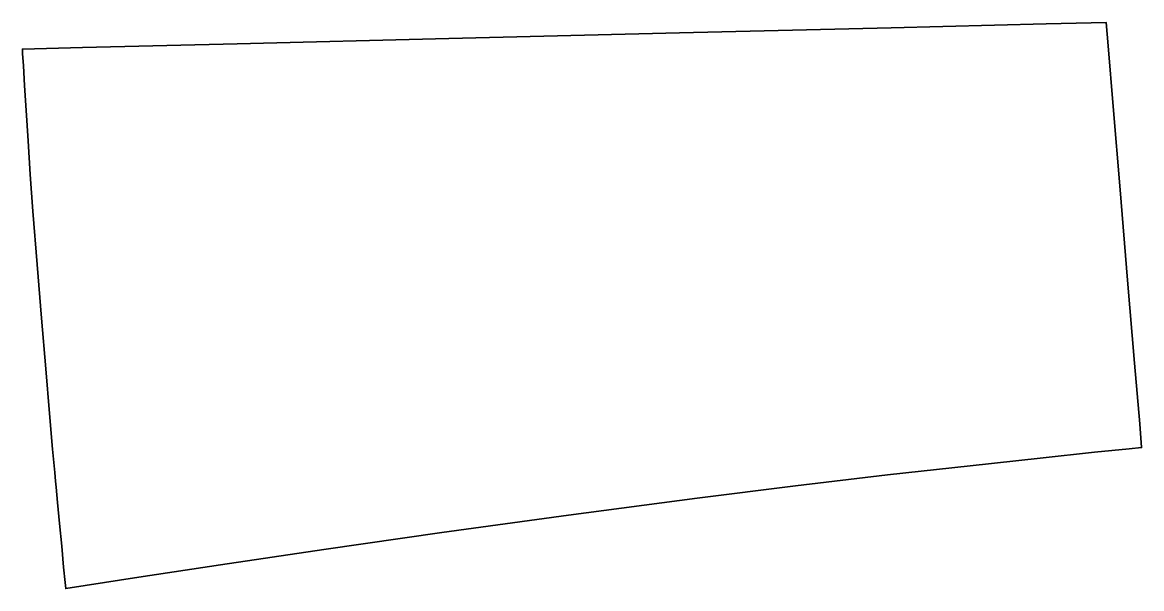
# Model space of a CAD drawing. Extents: x 0 to 5234, y -2650 to 0.
import ezdxf

# ---------------------------------------------------------------- set-up
doc = ezdxf.new("R2010")
doc.units = 0
doc.linetypes.add('Solid', pattern=[0])

msp = doc.modelspace()

# ---------------------------------------------------------------- linework, layer by layer
at = {"color": 0, "linetype": 'Solid', "lineweight": 35}
msp.add_lwpolyline([(200, -2622), (193, -2550), (184, -2452), (174, -2345), (164, -2247), (158, -2175), (155, -2147), (151, -2107), (141, -1997), (127, -1830), (109, -1621), (89, -1384), (69, -1133), (49, -883), (37, -712), (27, -554), (17, -413), (10, -295), (5, -204), (1, -146), (0, -125), (281, -118), (1005, -100), (1995, -76), (3073, -49), (4063, -25), (4787, -7), (5068, 0), (5077, -110), (5101, -394), (5133, -783), (5168, -1207), (5201, -1595), (5225, -1879), (5234, -1990), (5176, -1995), (5013, -2012), (4760, -2039), (4432, -2075), (4045, -2118), (3615, -2169), (3155, -2226), (2554, -2306), (1962, -2388), (1410, -2467), (927, -2539), (545, -2597), (293, -2635), (203, -2650), (200, -2622)], close=True, dxfattribs=at)

doc.saveas('drawing.dxf')
